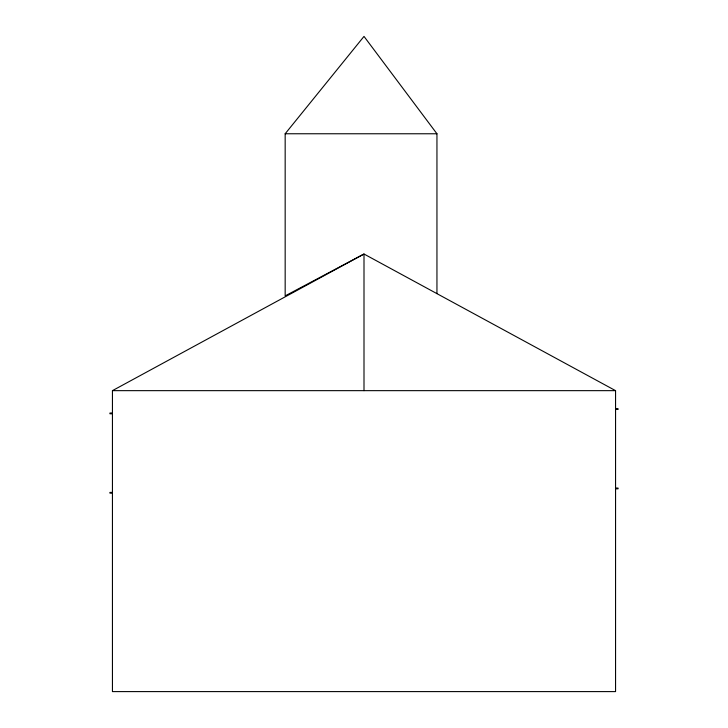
<?xml version="1.0" encoding="UTF-8"?>
<svg xmlns="http://www.w3.org/2000/svg" width="728" height="728" viewBox="0 0 728 728"><rect width="100%" height="100%" fill="white"/><g stroke="black" fill="none" stroke-linecap="round" stroke-linejoin="round"><path stroke-width="1.09" d="M364 390.654L364 254.017L112.44 390.654L112.44 691.6L615.56 691.6L615.56 390.654L364 254.017L285.167 295.887L285.167 133.761L364 36.4L436.946 133.77L436.946 293.639M285.167 133.761L436.946 133.77M112.44 390.654L615.56 390.654M615.56 408.69L618.09 408.69M615.56 409.436L618.09 409.436M109.91 413.031L112.44 413.031M109.91 413.777L112.44 413.777M615.56 488.069L618.09 488.069M615.56 488.816L618.09 488.816M109.91 492.41L112.44 492.41M109.91 493.156L112.44 493.156"/></g></svg>
